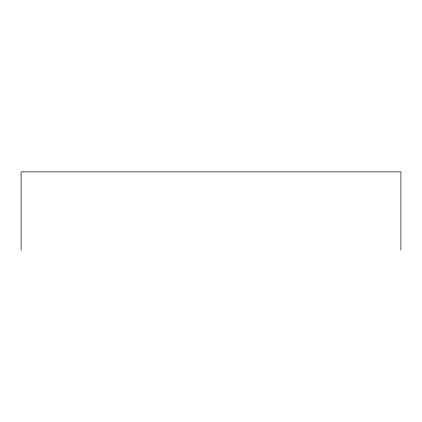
<?xml version="1.0" encoding="UTF-8"?>
<svg xmlns="http://www.w3.org/2000/svg" width="422" height="422" viewBox="0 0 422 422"><rect width="100%" height="100%" fill="white"/><g stroke="black" fill="none" stroke-linecap="round" stroke-linejoin="round"><path stroke-width="0.63" d="M400.9 250.146L400.9 171.854L21.1 171.854L21.1 250.146"/></g></svg>
